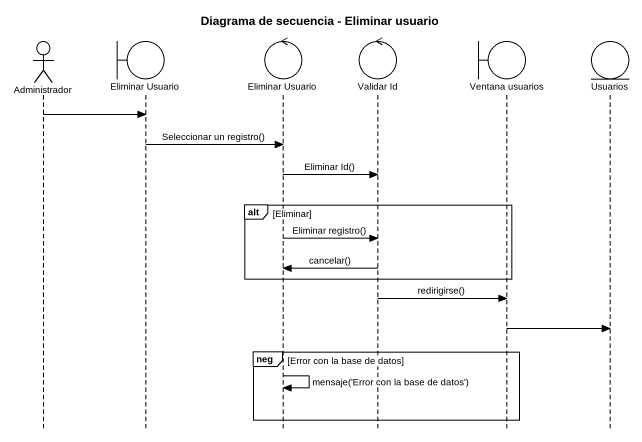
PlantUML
@startuml
title Diagrama de secuencia - Eliminar usuario
hide footbox
actor Administrador
boundary "Eliminar Usuario" as Eliminar_Usuario
control "Eliminar Usuario" as Eliminar_Usuario_2
control "Validar Id" as Validar_Id
boundary "Ventana usuarios" as Ventana_usuarios
entity Usuarios

Administrador -> Eliminar_Usuario
Eliminar_Usuario -> Eliminar_Usuario_2 : Seleccionar un registro()
Eliminar_Usuario_2 -> Validar_Id : Eliminar Id()
alt Eliminar
  Eliminar_Usuario_2 -> Validar_Id : Eliminar registro()
  Validar_Id -> Eliminar_Usuario_2 : cancelar()
end
Validar_Id -> Ventana_usuarios : redirigirse()
Ventana_usuarios -> Usuarios
group neg [Error con la base de datos]
  Eliminar_Usuario_2 -> Eliminar_Usuario_2 : mensaje('Error con la base de datos')
end
@enduml
